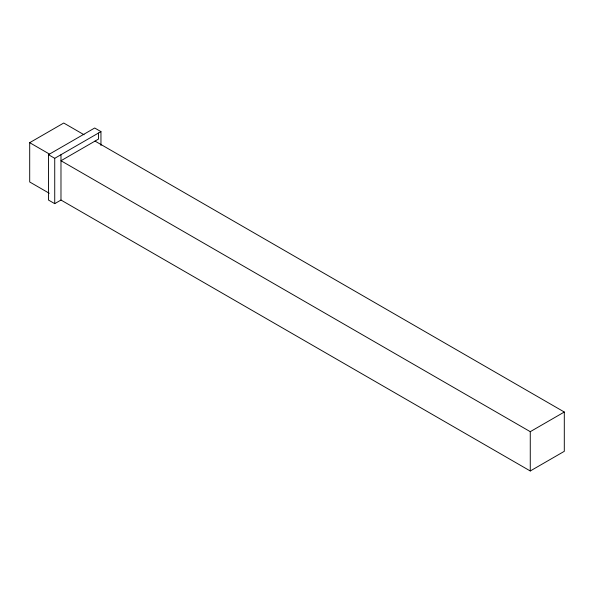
<?xml version="1.0" encoding="UTF-8"?>
<svg xmlns="http://www.w3.org/2000/svg" width="594" height="594" viewBox="0 0 594 594"><rect width="100%" height="100%" fill="white"/><g stroke="black" fill="none" stroke-linecap="round" stroke-linejoin="round"><path stroke-width="0.89" d="M49.25 193.265L29.7 181.979L29.7 142.679L63.736 123.025L84.073 134.764M95.025 141.082L564.3 412.021L564.3 451.321L530.264 470.975L60.982 200.044L54.73 203.653L48.47 200.044L48.47 154.692L94.698 128.007L100.958 131.616L100.958 145.5M48.47 154.692L54.73 158.308L100.958 131.616M98.53 133.019L98.53 139.063L60.982 160.736L530.264 431.675L564.3 412.021M29.7 142.679L49.25 153.965M530.264 431.675L530.264 470.975M60.982 154.692L60.982 200.044M54.73 158.308L54.73 203.653"/></g></svg>
